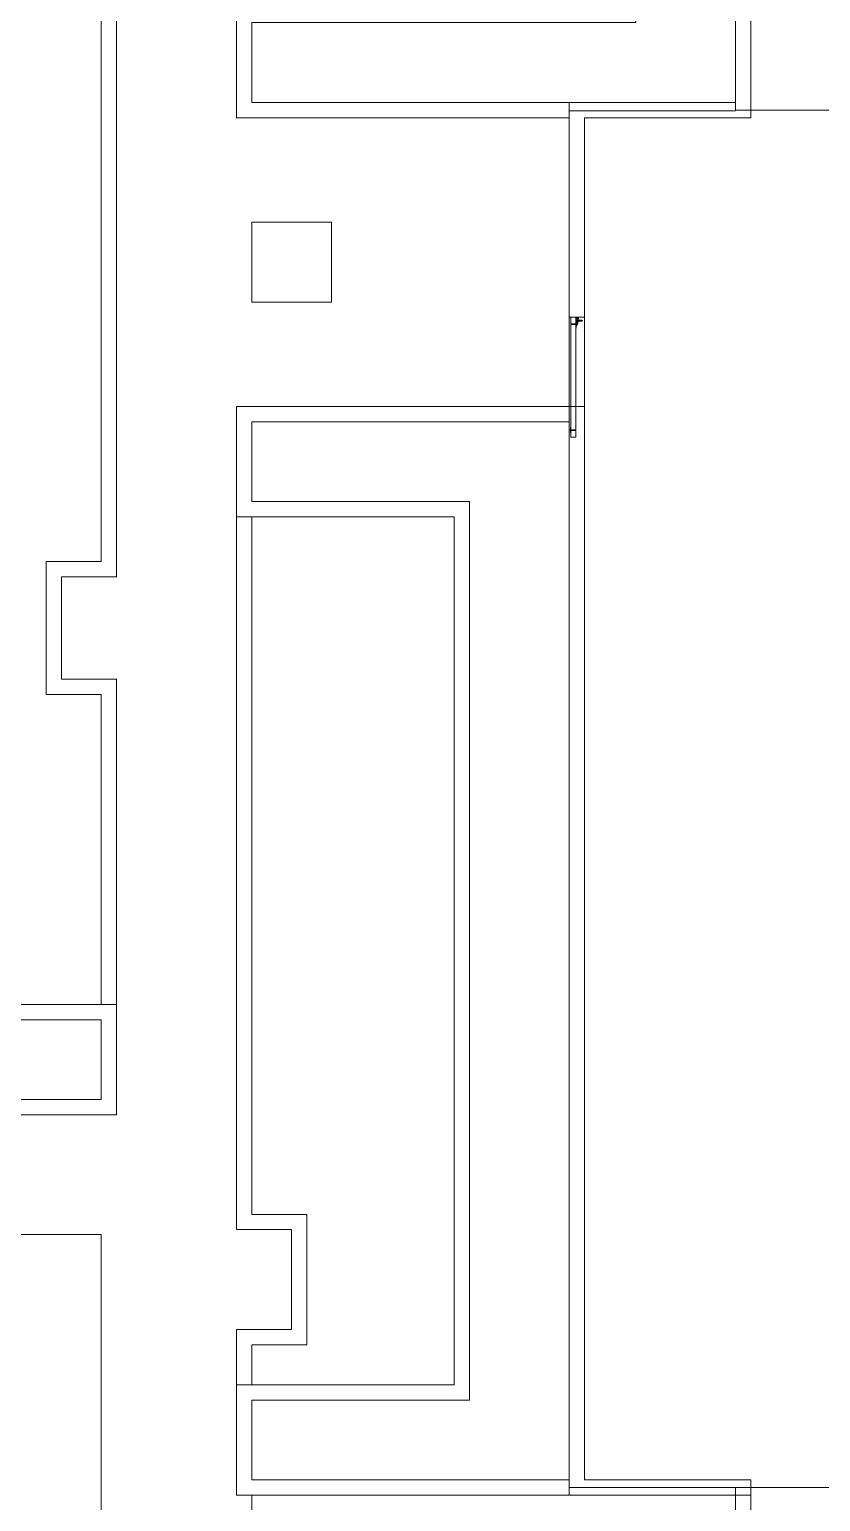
# Model space of a CAD drawing. Header units: metres. Extents: x 5205117 to 5948571, y 646915 to 1143748.
# Drawn here: x 5456334 to 5468221, y 906614 to 928736 of the extents above; entities that cross this region are included whole.
import ezdxf

# ---------------------------------------------------------------- set-up
doc = ezdxf.new("R2010")
doc.units = ezdxf.units.M
doc.header["$MEASUREMENT"] = 0
for name, color, linetype, lineweight in [('A-Door', 3, 'Continuous', 15), ('A-Elevation 1', 4, 'Continuous', 13), ('A-Elevation 2', 163, 'Continuous', 9), ('A-Elevation 3', 251, 'Continuous', 5), ('PLOT', 7, 'Continuous', 5), ('road', 7, 'Continuous', 9)]:
    doc.layers.add(name, color=color, linetype=linetype, lineweight=lineweight)

# ---------------------------------------------------------------- blocks, each defined once
blk = doc.blocks.new('A$C7DF671ED')
at = {"layer": 'A-Door'}
for p, q in [((0, 1800), (74, 1800)), ((0, 1738), (0, 1800)), ((74, 1700), (74, 1800)), ((-8, 1699), (-9, 1698)), ((-9, 1698), (-9, 1697)), ((-9, 1697), (-9, 1696)), ((-9, 1696), (-9, 1695)), ((-9, 1695), (-9, 1693)), ((-9, 1693), (-8, 1693)), ((-7, 1700), (-8, 1699)), ((-7, 1698), (-8, 1698)), ((-8, 1698), (-8, 1698)), ((-8, 1698), (-8, 1697)), ((-8, 1697), (-8, 1697)), ((-8, 1697), (-8, 1697)), ((-8, 1697), (-8, 1697)), ((-8, 1697), (-8, 1696)), ((-8, 1696), (-8, 1696)), ((-8, 1696), (-8, 1695)), ((-8, 1696), (-8, 1696)), ((-8, 1696), (-8, 1696)), ((-8, 1696), (-8, 1696)), ((-8, 1695), (-8, 1695)), ((-8, 1695), (-8, 1695)), ((-8, 1695), (-8, 1695)), ((-8, 1695), (-8, 1694)), ((-8, 1694), (-8, 1694)), ((-8, 1694), (-8, 1694)), ((-7, 1694), (-8, 1694)), ((-8, 1693), (-7, 1692)), ((-6, 1700), (-7, 1700)), ((-6, 1699), (-7, 1699)), ((-7, 1699), (-7, 1698)), ((-7, 1698), (-7, 1698)), ((-7, 1698), (-7, 1698)), ((-7, 1698), (-7, 1698)), ((-7, 1698), (-7, 1698)), ((-7, 1694), (-7, 1693)), ((-7, 1694), (-7, 1694)), ((-7, 1693), (-7, 1693)), ((-7, 1693), (-7, 1693)), ((-7, 1693), (-7, 1693)), ((-7, 1693), (-7, 1693)), ((-7, 1693), (-6, 1693)), ((-7, 1692), (-6, 1691)), ((-5, 1700), (-6, 1700)), ((-6, 1699), (-6, 1699)), ((-5, 1699), (-6, 1699)), ((-6, 1699), (-6, 1699)), ((-6, 1699), (-6, 1699)), ((-6, 1699), (-6, 1699)), ((-6, 1693), (-6, 1692)), ((-6, 1693), (-6, 1693)), ((-6, 1693), (-6, 1693)), ((-6, 1693), (-6, 1693)), ((-6, 1692), (-5, 1692)), ((-6, 1691), (-5, 1691)), ((-5, 1738), (0, 1738)), ((-5, 1738), (-5, 1733)), ((-5, 1733), (0, 1733)), ((-5, 1733), (-5, 1723)), ((-5, 1723), (0, 1723)), ((-5, 1723), (-5, 1718)), ((-5, 1718), (0, 1718)), ((-5, 1709), (-5, 1718)), ((-5, 1709), (0, 1709)), ((-5, 1709), (-5, 1700)), ((-5, 1700), (0, 1700)), ((-3, 1700), (-5, 1700)), ((-4, 1699), (-5, 1699)), ((-5, 1699), (-5, 1699)), ((-5, 1699), (-5, 1699)), ((-5, 1699), (-5, 1699)), ((-5, 1692), (-5, 1692)), ((-5, 1692), (-5, 1692)), ((-5, 1692), (-5, 1692)), ((-5, 1692), (-4, 1692)), ((-5, 1691), (-3, 1691)), ((-5, 1691), (-5, 1683)), ((0, 1691), (-5, 1691)), ((0, 1683), (-5, 1683)), ((-5, 1683), (-5, 1674)), ((0, 1674), (-5, 1674)), ((-5, 1674), (-5, 1668)), ((0, 1668), (-5, 1668)), ((-5, 1668), (-5, 1659)), ((0, 1659), (-5, 1659)), ((-5, 1659), (-5, 1654)), ((0, 1654), (-5, 1654)), ((-4, 1699), (-4, 1699)), ((-4, 1699), (-4, 1699)), ((-4, 1699), (-4, 1699)), ((-3, 1699), (-4, 1699)), ((-4, 1699), (-4, 1699)), ((-4, 1692), (-3, 1693)), ((-4, 1692), (-4, 1692)), ((-4, 1692), (-4, 1692)), ((-4, 1692), (-4, 1692)), ((-2, 1700), (-3, 1700)), ((-3, 1699), (-3, 1699)), ((-3, 1699), (-3, 1699)), ((-2, 1698), (-3, 1699)), ((-3, 1699), (-3, 1699)), ((-3, 1699), (-3, 1699)), ((-3, 1693), (-3, 1693)), ((-3, 1693), (-3, 1693)), ((-3, 1693), (-3, 1693)), ((-3, 1693), (-3, 1693)), ((-3, 1693), (-2, 1693)), ((-3, 1691), (-2, 1692)), ((-1, 1699), (-2, 1700)), ((-2, 1697), (-2, 1698)), ((-2, 1698), (-2, 1698)), ((-2, 1698), (-2, 1698)), ((-2, 1698), (-2, 1698)), ((-2, 1698), (-2, 1698)), ((-2, 1698), (-2, 1698)), ((-1, 1697), (-2, 1697)), ((-2, 1694), (-1, 1695)), ((-2, 1693), (-2, 1694)), ((-2, 1694), (-2, 1694)), ((-2, 1694), (-2, 1694)), ((-2, 1694), (-2, 1694)), ((-2, 1694), (-2, 1694)), ((-2, 1692), (-1, 1693)), ((-2, 1693), (-2, 1693)), ((-2, 1693), (-2, 1693)), ((-1, 1698), (-1, 1699)), ((0, 1697), (-1, 1698)), ((-1, 1696), (-1, 1697)), ((-1, 1697), (-1, 1697)), ((-1, 1697), (-1, 1697)), ((-1, 1697), (-1, 1697)), ((-1, 1696), (-1, 1696)), ((-1, 1696), (-1, 1696)), ((-1, 1695), (-1, 1696)), ((-1, 1696), (-1, 1696)), ((-1, 1693), (0, 1695)), ((-1, 1695), (-1, 1695)), ((-1, 1695), (-1, 1695)), ((-1, 1695), (-1, 1695)), ((-1, 1695), (-1, 1695)), ((-1, 1693), (-1, 1693)), ((0, 1738), (0, 1733)), ((0, 1723), (0, 1733)), ((0, 1718), (0, 1723)), ((0, 1709), (0, 1718)), ((0, 1700), (0, 1709)), ((74, 1700), (0, 1700)), ((0, 1696), (0, 1700)), ((0, 1696), (0, 1697)), ((0, 1695), (0, 1696)), ((0, 1693), (0, 1696)), ((0, 1691), (0, 1693)), ((0, 1691), (74, 1691)), ((0, 1683), (0, 1691)), ((0, 1683), (0, 1674)), ((0, 1668), (0, 1674)), ((0, 1659), (0, 1668)), ((0, 1654), (0, 1659)), ((0, 1654), (0, 109)), ((74, 1691), (74, 165)), ((0, 109), (74, 109)), ((0, 0), (0, 100)), ((0, 100), (74, 100)), ((74, 0), (0, 0)), ((81, 165), (74, 165)), ((74, 165), (74, 156)), ((81, 156), (74, 156)), ((74, 118), (74, 156)), ((74, 118), (75, 118)), ((74, 118), (74, 118)), ((74, 118), (74, 118)), ((74, 118), (74, 118)), ((74, 118), (74, 118)), ((74, 118), (74, 118)), ((75, 118), (74, 118)), ((74, 118), (74, 112)), ((81, 112), (74, 112)), ((74, 109), (74, 112)), ((78, 102), (74, 109)), ((74, 109), (74, 109)), ((74, 109), (74, 109)), ((74, 67), (74, 100)), ((74, 67), (79, 67)), ((74, 39), (74, 67)), ((74, 0), (74, 39)), ((74, 39), (79, 39)), ((81, 118), (75, 118)), ((81, 95), (78, 102)), ((82, 113), (79, 118)), ((79, 67), (79, 60)), ((79, 60), (91, 60)), ((79, 48), (79, 56)), ((92, 56), (79, 56)), ((79, 55), (79, 55)), ((79, 55), (79, 55)), ((79, 51), (79, 55)), ((79, 51), (79, 55)), ((79, 55), (79, 55)), ((81, 55), (79, 55)), ((79, 51), (79, 51)), ((79, 51), (79, 51)), ((79, 51), (79, 51)), ((79, 51), (80, 51)), ((93, 48), (79, 48)), ((79, 39), (79, 45)), ((79, 45), (93, 45)), ((80, 51), (81, 51)), ((80, 51), (80, 51)), ((80, 51), (80, 51)), ((81, 165), (81, 156)), ((81, 156), (81, 123)), ((86, 125), (81, 123)), ((81, 123), (81, 118)), ((81, 112), (81, 118)), ((84, 88), (81, 95)), ((81, 55), (82, 55)), ((81, 55), (81, 55)), ((81, 51), (82, 51)), ((81, 51), (81, 51)), ((81, 51), (81, 51)), ((86, 106), (82, 113)), ((82, 55), (83, 55)), ((82, 55), (82, 55)), ((82, 51), (82, 51)), ((82, 51), (83, 51)), ((83, 55), (84, 55)), ((83, 51), (84, 51)), ((87, 81), (84, 88)), ((84, 55), (86, 55)), ((84, 55), (84, 55)), ((84, 51), (86, 51)), ((84, 51), (84, 51)), ((90, 118), (86, 125)), ((89, 99), (86, 106)), ((86, 55), (87, 55)), ((86, 55), (86, 55)), ((86, 51), (86, 51)), ((86, 51), (87, 51)), ((89, 73), (87, 81)), ((87, 55), (88, 55)), ((87, 51), (88, 51)), ((88, 55), (89, 55)), ((88, 55), (88, 55)), ((88, 51), (89, 51)), ((88, 51), (88, 51)), ((92, 91), (89, 99)), ((90, 66), (89, 73)), ((89, 55), (89, 51)), ((89, 55), (90, 55)), ((89, 51), (90, 51)), ((89, 12), (90, 17)), ((89, 12), (90, 8)), ((94, 110), (90, 118)), ((91, 60), (90, 66)), ((90, 55), (91, 55)), ((90, 55), (90, 55)), ((90, 55), (90, 55)), ((91, 51), (90, 51)), ((90, 51), (90, 51)), ((90, 51), (90, 51)), ((90, 17), (92, 20)), ((92, 5), (90, 8)), ((91, 60), (110, 60)), ((91, 55), (91, 55)), ((92, 55), (91, 55)), ((92, 51), (91, 51)), ((91, 51), (91, 51)), ((95, 83), (92, 91)), ((92, 56), (93, 56)), ((92, 55), (92, 56)), ((92, 55), (92, 55)), ((94, 55), (92, 55)), ((92, 55), (92, 55)), ((93, 51), (92, 55)), ((92, 51), (92, 51)), ((93, 51), (92, 51)), ((92, 20), (94, 22)), ((95, 2), (92, 5)), ((93, 56), (94, 56)), ((93, 50), (93, 51)), ((94, 51), (93, 51)), ((93, 48), (93, 50)), ((93, 48), (111, 48)), ((93, 43), (93, 45)), ((93, 45), (112, 45)), ((94, 35), (93, 43)), ((98, 102), (94, 110)), ((94, 56), (95, 56)), ((94, 51), (94, 55)), ((95, 55), (94, 55)), ((94, 55), (94, 55)), ((94, 55), (94, 55)), ((94, 55), (94, 55)), ((95, 51), (94, 51)), ((94, 51), (94, 51)), ((94, 51), (94, 51)), ((94, 51), (94, 51)), ((94, 22), (94, 35)), ((94, 22), (95, 23)), ((94, 17), (94, 22)), ((112, 17), (94, 17)), ((97, 75), (95, 83)), ((95, 56), (96, 56)), ((97, 55), (95, 55)), ((97, 51), (95, 51)), ((95, 23), (98, 25)), ((98, 0), (95, 2)), ((96, 56), (96, 56)), ((96, 56), (96, 56)), ((96, 56), (96, 56)), ((97, 56), (96, 56)), ((99, 68), (97, 75)), ((97, 56), (99, 56)), ((97, 55), (97, 55)), ((98, 55), (97, 55)), ((97, 55), (97, 55)), ((97, 51), (97, 51)), ((98, 51), (97, 51)), ((97, 51), (97, 51)), ((101, 94), (98, 102)), ((98, 55), (98, 55)), ((99, 55), (98, 55)), ((98, 51), (98, 51)), ((98, 51), (99, 51)), ((103, 26), (98, 25)), ((101, 60), (99, 68)), ((99, 56), (99, 56)), ((102, 56), (99, 56)), ((100, 55), (99, 55)), ((99, 51), (100, 51)), ((100, 55), (100, 51)), ((100, 55), (100, 55)), ((100, 55), (100, 55)), ((100, 55), (100, 55)), ((100, 55), (100, 55)), ((100, 55), (111, 55)), ((100, 51), (100, 51)), ((100, 51), (100, 51)), ((100, 51), (100, 51)), ((100, 51), (100, 51)), ((111, 51), (100, 51)), ((104, 86), (101, 94)), ((102, 51), (101, 56)), ((102, 56), (103, 56)), ((102, 48), (102, 51)), ((102, 43), (102, 45)), ((103, 35), (102, 43)), ((103, 56), (111, 56)), ((103, 35), (103, 17)), ((107, 25), (103, 26)), ((107, 78), (104, 86)), ((109, 69), (107, 78)), ((111, 23), (107, 25)), ((107, 0), (111, 2)), ((110, 61), (109, 69)), ((110, 60), (110, 61)), ((110, 60), (163, 60)), ((111, 55), (111, 56)), ((111, 56), (163, 56)), ((113, 55), (111, 55)), ((111, 55), (111, 55)), ((111, 52), (111, 55)), ((111, 51), (111, 52)), ((113, 51), (111, 51)), ((111, 51), (111, 51)), ((111, 48), (111, 51)), ((111, 48), (163, 48)), ((112, 22), (111, 23)), ((111, 2), (114, 5)), ((112, 44), (112, 45)), ((112, 45), (163, 45)), ((112, 35), (112, 44)), ((112, 22), (112, 35)), ((114, 20), (112, 22)), ((112, 21), (112, 22)), ((112, 17), (112, 19)), ((115, 55), (113, 55)), ((115, 51), (113, 51)), ((115, 17), (114, 20)), ((114, 5), (115, 8)), ((115, 55), (115, 55)), ((115, 55), (115, 51)), ((115, 55), (115, 55)), ((115, 55), (115, 55)), ((115, 55), (115, 55)), ((116, 55), (115, 55)), ((115, 51), (115, 51)), ((116, 51), (115, 51)), ((115, 51), (115, 51)), ((115, 51), (115, 51)), ((115, 51), (115, 51)), ((115, 17), (116, 12)), ((115, 8), (116, 12)), ((116, 55), (116, 55)), ((116, 55), (116, 51)), ((116, 55), (116, 55)), ((116, 55), (116, 55)), ((117, 55), (116, 55)), ((116, 51), (116, 51)), ((116, 51), (116, 51)), ((116, 51), (116, 51)), ((117, 51), (116, 51)), ((141, 55), (117, 55)), ((117, 51), (149, 51)), ((141, 55), (141, 55)), ((149, 55), (141, 55)), ((149, 55), (149, 51)), ((153, 55), (149, 55)), ((157, 51), (149, 51)), ((153, 55), (153, 55)), ((157, 55), (153, 55)), ((157, 51), (157, 55)), ((157, 55), (163, 55)), ((157, 51), (163, 51)), ((163, 60), (163, 60)), ((163, 60), (164, 60)), ((163, 60), (163, 60)), ((163, 56), (163, 55)), ((163, 55), (163, 51)), ((163, 55), (166, 55)), ((163, 51), (163, 48)), ((163, 51), (166, 51)), ((163, 45), (163, 45)), ((163, 45), (163, 45)), ((163, 45), (164, 45)), ((164, 60), (164, 59)), ((164, 59), (165, 59)), ((164, 59), (164, 59)), ((164, 45), (165, 46)), ((164, 45), (164, 45)), ((164, 45), (164, 45)), ((165, 59), (165, 59)), ((165, 59), (165, 58)), ((165, 58), (165, 58)), ((165, 58), (165, 58)), ((165, 58), (166, 57)), ((165, 47), (166, 47)), ((165, 46), (165, 47)), ((165, 47), (165, 47)), ((165, 46), (165, 46)), ((165, 46), (165, 46)), ((166, 57), (166, 57)), ((166, 57), (166, 55)), ((166, 55), (166, 51)), ((166, 55), (167, 55)), ((166, 51), (166, 48)), ((166, 51), (167, 51)), ((166, 48), (166, 47)), ((167, 55), (167, 55)), ((167, 55), (167, 51)), ((167, 55), (167, 55)), ((167, 55), (167, 55)), ((171, 55), (167, 55)), ((167, 51), (167, 51)), ((167, 51), (167, 51)), ((167, 51), (167, 51)), ((167, 51), (176, 51)), ((172, 55), (171, 55)), ((172, 55), (173, 55)), ((173, 55), (173, 55)), ((175, 55), (173, 55)), ((176, 55), (175, 55)), ((175, 55), (175, 55)), ((176, 55), (176, 51)), ((178, 55), (176, 55)), ((176, 55), (176, 55)), ((178, 51), (176, 51)), ((178, 55), (179, 55)), ((179, 51), (178, 51)), ((179, 55), (180, 55)), ((180, 51), (179, 51)), ((180, 55), (180, 55)), ((180, 55), (180, 55)), ((180, 55), (181, 55)), ((180, 51), (180, 51)), ((180, 51), (180, 51)), ((181, 51), (180, 51)), ((181, 55), (181, 55)), ((181, 51), (181, 55)), ((181, 51), (181, 51)), ((98, 0), (103, -1)), ((107, 0), (103, -1))]:
    blk.add_line(p, q, dxfattribs=at)

msp = doc.modelspace()

# ---------------------------------------------------------------- linework, layer by layer
at = {"layer": 'A-Elevation 1', "ltscale": 5}
for points in [[(5467173.5, 943310.3), (5467173.5, 927410.3), (5464673.5, 927410.3), (5464673.5, 924410.3), (5464443.5, 924410.3), (5464443.5, 927640.3), (5466943.5, 927640.3), (5466943.5, 943310.3)], [(5467173.5, 906940.3), (5464673.5, 906940.3), (5464673.5, 923070.3), (5464443.5, 923070.3), (5464443.5, 906710.3), (5467173.5, 906710.3)], [(5466943.5, 906710.3), (5466943.5, 900765.3), (5467173.5, 900765.3), (5467173.5, 906710.3)]]:
    msp.add_lwpolyline(points, close=True, dxfattribs=at)
at = {"layer": 'A-Elevation 2', "ltscale": 5}
for points in [[(5465213.5, 941650.3), (5462643.5, 941650.3), (5462643.5, 943310.3), (5466943.5, 943310.3), (5466943.5, 943080.3), (5462873.5, 943080.3), (5462873.5, 941880.3), (5465443.5, 941880.3), (5465443.5, 928840.3), (5459673.5, 928840.3), (5459673.5, 927640.3), (5464443.5, 927640.3), (5464443.5, 927410.3), (5459443.5, 927410.3), (5459443.5, 929070.3), (5465213.5, 929070.3)], [(5451943.5, 912655.3), (5457413.5, 912655.3), (5457413.5, 913855.3), (5453443.5, 913855.3), (5453443.5, 930460.3), (5457413.5, 930460.3), (5457413.5, 931660.3), (5453443.5, 931660.3), (5453443.5, 936620.3), (5457413.5, 936620.3), (5457413.5, 937820.3), (5451943.5, 937820.3), (5451943.5, 938050.3), (5457643.5, 938050.3), (5457643.5, 936390.3), (5453673.5, 936390.3), (5453673.5, 931890.3), (5457643.5, 931890.3), (5457643.5, 930230.3), (5453673.5, 930230.3), (5453673.5, 914085.3), (5457643.5, 914085.3), (5457643.5, 912425.3), (5451943.5, 912425.3)], [(5459673.5, 906940.3), (5459673.5, 908140.3), (5462943.5, 908140.3), (5462943.5, 921640.3), (5459673.5, 921640.3), (5459673.5, 922840.3), (5464443.5, 922840.3), (5464443.5, 923070.3), (5459443.5, 923070.3), (5459443.5, 921410.3), (5462713.5, 921410.3), (5462713.5, 908370.3), (5459443.5, 908370.3), (5459443.5, 906710.3), (5464443.5, 906710.3), (5464443.5, 906940.3), (5459673.5, 906940.3)]]:
    msp.add_lwpolyline(points, close=True, dxfattribs=at)
at = {"layer": 'A-Elevation 3', "ltscale": 5}
for p, q in [((5457413.5, 920740.3), (5457413.5, 930230.3)), ((5457643.5, 930230.3), (5457643.5, 920510.3)), ((5464443.5, 924410.3), (5464443.5, 923070.3)), ((5464673.5, 923070.3), (5464673.5, 924410.3)), ((5459443.5, 910700.3), (5459443.5, 921410.3)), ((5459673.5, 910930.3), (5459673.5, 921410.3)), ((5457643.5, 918970.3), (5457643.5, 914085.3)), ((5457413.5, 914085.3), (5457413.5, 918740.3)), ((5459443.5, 908370.3), (5459443.5, 909200.3)), ((5459673.5, 908370.3), (5459673.5, 908970.3))]:
    msp.add_line(p, q, dxfattribs=at)
at = {"layer": 'A-Elevation 3', "ltscale": 5, "flags": 128}
msp.add_lwpolyline([(5459673.5, 924640.3), (5460873.5, 924640.3), (5460873.5, 925840.3), (5459673.5, 925840.3)], close=True, dxfattribs=at)
for points in [[(5457413.5, 918740.3), (5456583.5, 918740.3), (5456583.5, 920740.3), (5457413.5, 920740.3)], [(5457643.5, 918970.3), (5456813.5, 918970.3), (5456813.5, 920510.3), (5457643.5, 920510.3)], [(5459673.5, 908970.3), (5460503.5, 908970.3), (5460503.5, 910930.3), (5459673.5, 910930.3)], [(5459443.5, 909200.3), (5460273.5, 909200.3), (5460273.5, 910700.3), (5459443.5, 910700.3)]]:
    msp.add_lwpolyline(points, dxfattribs=at)
at = {"layer": 'A-Elevation 3', "ltscale": 5}
for points in [[(5451943.5, 910625.3), (5457413.5, 910625.3), (5457413.5, 901965.3), (5449443.5, 901965.3)], [(5459673.5, 900995.3), (5459673.5, 906710.3)]]:
    msp.add_lwpolyline(points, dxfattribs=at)
at = {"layer": 'PLOT', "ltscale": 0.5}
for p, q in [((5466943.5, 927525.3), (5509040.2, 927525.3)), ((5466943.5, 906825.3), (5509040.2, 906825.3))]:
    msp.add_line(p, q, dxfattribs=at)
at = {"layer": 'road', "ltscale": 0.5}
for p, q in [((5466943.5, 948225.3), (5466943.5, 927525.3)), ((5464443.5, 927525.3), (5464443.5, 906825.3)), ((5466943.5, 906825.3), (5466943.5, 884625.3))]:
    msp.add_line(p, q, dxfattribs=at)
for points in [[(5464443.5, 927514.7), (5466943.5, 927514.7)], [(5466943.5, 906825.3), (5464443.5, 906825.3)]]:
    msp.add_lwpolyline(points, dxfattribs=at)

# ---------------------------------------------------------------- block references
at = {"layer": 'A-Door', "ltscale": 5, "xscale": -1, "rotation": 180}
msp.add_blockref('A$C7DF671ED', (5464468.5, 924410.3), dxfattribs=at)

doc.saveas('drawing.dxf')
